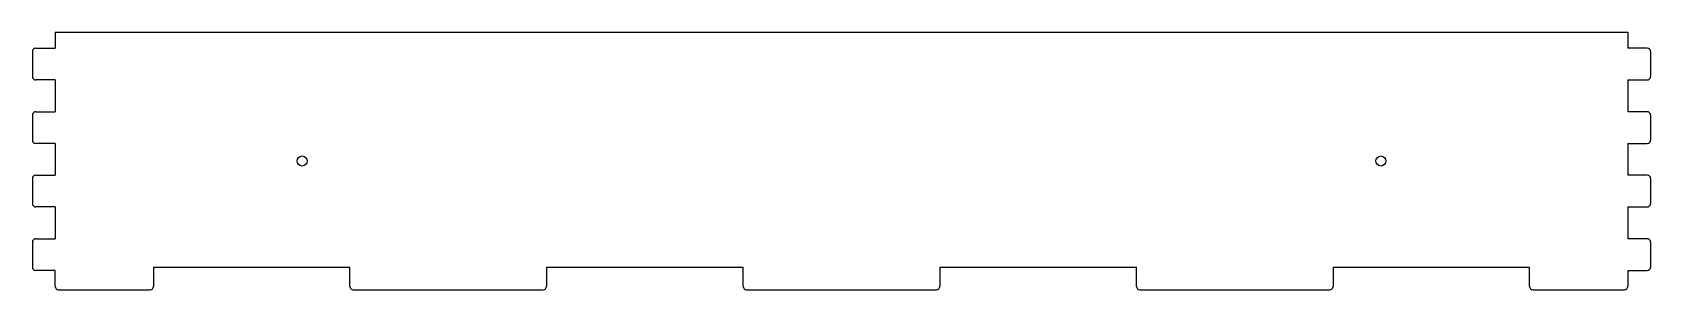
# Model space of a CAD drawing. Header units: millimetres. Extents: x 0 to 969, y 0 to 154.
import ezdxf

# ---------------------------------------------------------------- set-up
doc = ezdxf.new("R2010")
doc.units = ezdxf.units.MM
doc.layers.add('CutProfile', color=7, linetype='CONTINUOUS')

msp = doc.modelspace()

# ---------------------------------------------------------------- linework, layer by layer
at = {"layer": 'CutProfile'}
for p, q in [((13.6, 154.4), (955.6, 154.4)), ((13.6, 154.4), (13.6, 144.875)), ((955.6, 154.4), (955.6, 144.875)), ((0, 142.875), (0, 127.825)), ((2, 144.875), (13.6, 144.875)), ((967.2, 144.875), (955.6, 144.875)), ((969.2, 142.875), (969.2, 127.825)), ((13.6, 125.825), (2, 125.825)), ((13.6, 125.825), (13.6, 106.775)), ((955.6, 125.825), (955.6, 106.775)), ((955.6, 125.825), (967.2, 125.825)), ((2, 106.775), (13.6, 106.775)), ((967.2, 106.775), (955.6, 106.775)), ((0, 104.775), (0, 89.725)), ((969.2, 104.775), (969.2, 89.725)), ((13.6, 87.725), (2, 87.725)), ((13.6, 87.725), (13.6, 68.675)), ((955.6, 87.725), (955.6, 68.675)), ((955.6, 87.725), (967.2, 87.725)), ((2, 68.675), (13.6, 68.675)), ((967.2, 68.675), (955.6, 68.675)), ((0, 66.675), (0, 51.625)), ((969.2, 66.675), (969.2, 51.625)), ((13.6, 49.625), (2, 49.625)), ((13.6, 49.625), (13.6, 30.575)), ((955.6, 49.625), (955.6, 30.575)), ((955.6, 49.625), (967.2, 49.625)), ((2, 30.575), (13.6, 30.575)), ((967.2, 30.575), (955.6, 30.575)), ((0, 28.575), (0, 13.525)), ((969.2, 28.575), (969.2, 13.525)), ((13.6, 11.525), (2, 11.525)), ((13.6, 2), (13.6, 11.525)), ((72.475, 13.6), (72.475, 2)), ((72.475, 13.6), (190.225, 13.6)), ((190.225, 2), (190.225, 13.6)), ((307.975, 13.6), (307.975, 2)), ((307.975, 13.6), (425.725, 13.6)), ((425.725, 2), (425.725, 13.6)), ((543.475, 13.6), (543.475, 2)), ((543.475, 13.6), (661.225, 13.6)), ((661.225, 2), (661.225, 13.6)), ((778.975, 13.6), (778.975, 2)), ((778.975, 13.6), (896.725, 13.6)), ((896.725, 2), (896.725, 13.6)), ((955.6, 11.525), (955.6, 2)), ((955.6, 11.525), (967.2, 11.525)), ((15.6, 0), (70.475, 0)), ((192.225, 0), (305.975, 0)), ((427.725, 0), (541.475, 0)), ((663.225, 0), (776.975, 0)), ((898.725, 0), (953.6, 0))]:
    msp.add_line(p, q, dxfattribs=at)
for centre in [(161.533, 77.2), (807.667, 77.2)]:
    msp.add_circle(centre, 3, dxfattribs=at)
for centre, start, end in [((2, 142.875), 90, 180), ((967.2, 142.875), 0, 90), ((2, 127.825), 180, -90), ((967.2, 127.825), -90, 0), ((2, 104.775), 90, 180), ((967.2, 104.775), 0, 90), ((2, 89.725), 180, -90), ((967.2, 89.725), -90, 0), ((2, 66.675), 90, 180), ((967.2, 66.675), 0, 90), ((2, 51.625), 180, -90), ((967.2, 51.625), -90, 0), ((2, 28.575), 90, 180), ((967.2, 28.575), 0, 90), ((2, 13.525), 180, -90), ((967.2, 13.525), -90, 0), ((15.6, 2), 180, -90), ((70.475, 2), -90, 0), ((192.225, 2), 180, -90), ((305.975, 2), -90, 0), ((427.725, 2), 180, -90), ((541.475, 2), -90, 0), ((663.225, 2), 180, -90), ((776.975, 2), -90, 0), ((898.725, 2), 180, -90), ((953.6, 2), -90, 0)]:
    msp.add_arc(centre, 2, start, end, dxfattribs=at)

doc.saveas('drawing.dxf')
